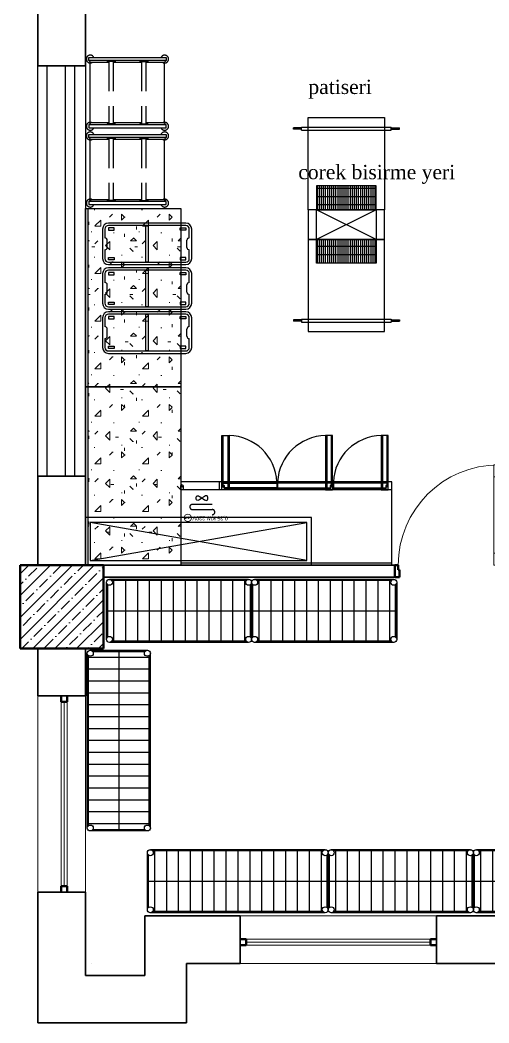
# Model space of a CAD drawing. Header units: millimetres. Extents: x 1531071 to 1560283, y -701792 to -691067.
# Drawn here: x 1553052 to 1553446, y -700550 to -699707 of the extents above; entities that cross this region are included whole.
import ezdxf

# ---------------------------------------------------------------- set-up
doc = ezdxf.new("R2010")
doc.units = ezdxf.units.MM
doc.header["$LTSCALE"] = 20
doc.header["$MEASUREMENT"] = 0
doc.linetypes.add('DASHED', pattern=[19.049999999999997, 12.7, -6.349999999999998])
doc.linetypes.add('HIDDEN', pattern=[0.375, 0.25, -0.125])
for name, color, linetype, lineweight in [('0 CE EQUP', 7, 'Continuous', 18), ('GRC-Ekipman', 4, 'Continuous', 25), ('GRC-mermer tarama', 253, 'Continuous', 13), ('Qapi', 5, 'Continuous', 13), ('wall ext', 30, 'Continuous', 30)]:
    doc.layers.add(name, color=color, linetype=linetype, lineweight=lineweight)
for name, color, linetype in [('Kıtc-002 Çizgi', 7, 'Continuous'), ('Kıtc-011 Elk Tes Yazı 001', 1, 'Continuous'), ('Kıtc-014 Elk Tes İşaretler', 1, 'Continuous')]:
    doc.layers.add(name, color=color, linetype=linetype)
for name, color, linetype, lineweight, true_color in [('Двери ArchiCAD_Ном._пера__23', 7, 'Continuous', 40, 0xff6600), ('Двери ArchiCAD_Ном._пера__3', 7, 'Continuous', 20, 0xff6600), ('Двери ArchiCAD_Ном._пера__47', 7, 'Continuous', 25, 0x373737), ('Конструктив - Колонны_Ном._пера__202', 7, 'Continuous', 0, 0x38637a), ('Конструктив - Колонны_Ном._пера__28', 7, 'Continuous', 40, 0xffe4e1), ('Окна ArchiCAD_Ном._пера__23', 7, 'Continuous', 40, 0xff6600), ('Окна ArchiCAD_Ном._пера__3', 7, 'Continuous', 20, 0xff6600), ('Окна ArchiCAD_Ном._пера__47', 7, 'Continuous', 25, 0x373737)]:
    doc.layers.add(name, color=color, linetype=linetype, lineweight=lineweight, true_color=true_color)
doc.styles.get("Standard").update_dxf_attribs({"font": 'tahoma.ttf', "height": 10})
doc.styles.add('Times New  Roman', font='times.ttf')

# ---------------------------------------------------------------- blocks, each defined once
blk = doc.blocks.new('Трехцентровое арочное окно 17_6')
at = {"layer": 'Окна ArchiCAD_Ном._пера__23', "color": 5, "linetype": 'Continuous'}
for p, q in [((-825, 25), (-774.9999999999999, 25)), ((-774.9999999999999, 25), (-774.9999999999999, -25)), ((774.9999999999999, -25), (774.9999999999999, 25)), ((774.9999999999999, 25), (825, 25)), ((-774.9999999999999, -25), (-825, -25)), ((825, -25), (774.9999999999999, -25))]:
    blk.add_line(p, q, dxfattribs=at)
at = {"layer": 'Окна ArchiCAD_Ном._пера__3', "color": 5, "linetype": 'Continuous'}
for p, q in [((-825, 220), (825, 220)), ((-774.9999999999999, 25), (774.9999999999999, 25)), ((-774.9999999999999, -3.552713678800501e-15), (774.9999999999999, -3.552713678800501e-15)), ((774.9999999999999, -25), (-774.9999999999999, -25)), ((-825, -180), (825, -180))]:
    blk.add_line(p, q, dxfattribs=at)
at = {"layer": 'Окна ArchiCAD_Ном._пера__47', "color": 5, "linetype": 'Continuous'}
for p, q in [((-825, 25), (-825, -25)), ((825, 25), (825, -25))]:
    blk.add_line(p, q, dxfattribs=at)
blk = doc.blocks.new('Однопольная дверь 17')
at = {"layer": 'Двери ArchiCAD_Ном._пера__23', "linetype": 'Continuous'}
for p, q in [((-422.0000000000001, 0), (-450, 0)), ((-450, 0), (-450, -100)), ((-422.0000000000001, -40), (-422.0000000000001, 0)), ((450, 0), (422.0000000000001, 0)), ((422.0000000000001, 0), (422.0000000000001, -40)), ((450, -100), (450, 0)), ((-410.0000000000001, -40), (-422.0000000000001, -40)), ((-410.0000000000001, -100), (-410.0000000000001, -40)), ((422.0000000000001, -40), (410.0000000000001, -40)), ((410.0000000000001, -40), (410.0000000000001, -100)), ((-450, -100), (-410.0000000000001, -100)), ((410.0000000000001, -100), (450, -100))]:
    blk.add_line(p, q, dxfattribs=at)
at = {"layer": 'Двери ArchiCAD_Ном._пера__3', "linetype": 'Continuous'}
for p, q in [((381.9999999999999, 744), (381.9999999999999, 844)), ((381.9999999999999, 844), (421.9999999999999, 844)), ((421.9999999999999, 844), (421.9999999999999, 744)), ((381.9999999999999, 744), (401.9999999999999, 744)), ((381.9999999999999, 100), (381.9999999999999, 744)), ((421.9999999999999, 744), (381.9999999999999, 744)), ((401.9999999999999, 744), (421.9999999999999, 744)), ((401.9999999999999, 100), (401.9999999999999, 744)), ((401.9999999999999, 744), (401.9999999999999, 100)), ((401.9999999999999, 744), (401.9999999999999, 100)), ((421.9999999999999, 744), (421.9999999999999, 100)), ((401.9999999999999, 100), (381.9999999999999, 100)), ((381.9999999999999, 0), (381.9999999999999, 100)), ((381.9999999999999, 100), (421.9999999999999, 100)), ((421.9999999999999, 100), (401.9999999999999, 100)), ((421.9999999999999, 100), (421.9999999999999, 0)), ((421.9999999999999, 0), (381.9999999999999, 0))]:
    blk.add_line(p, q, dxfattribs=at)
blk.add_arc((421.9999999999999, 0), 844, 90, 180, dxfattribs=at)
at = {"layer": 'Двери ArchiCAD_Ном._пера__47', "linetype": 'Continuous'}
for p, q in [((-450, 0), (-450, -100)), ((450, 0), (450, -100))]:
    blk.add_line(p, q, dxfattribs=at)
blk = doc.blocks.new('A$C4E3860C5')
at = {"layer": 'Kıtc-014 Elk Tes İşaretler', "linetype": 'Continuous', "lineweight": 0}
for p, q in [((2.90354311540068, 3.660648682765895), (0.9562750574223172, 2.298514035409425)), ((0.9562750574223172, 2.298514035409425), (1.004265698986273, 2.214591733742054)), ((1.004265698986273, 2.214591733742054), (2.806998820375156, 3.475622660914267)), ((2.806998820375156, 3.475622660914267), (2.904062887580948, 2.311664338026274)), ((3.000906209406821, 2.49310453518774), (2.90354311540068, 3.660648682765895)), ((2.904062887580948, 2.311664338026274), (5.240613635593033, 3.516782208186667)), ((5.183015826394693, 3.618566627687866), (3.000906209406821, 2.49310453518774)), ((5.662031179072073, 3.808539506048873), (5.087856843398184, 3.772525206892169)), ((5.087856843398184, 3.772525206892169), (5.170097061109117, 3.639468014879636)), ((5.170097061109117, 3.639468014879636), (5.339801533627903, 3.364901614023438)), ((5.240613635593033, 3.516782208186667), (5.187044741422142, 3.620644612728028)), ((5.339801533627903, 3.364901614023438), (5.662031179072073, 3.808539506048873))]:
    blk.add_line(p, q, dxfattribs=at)
blk.add_circle((3.157923959548497, 3.157963306026431), 3.157950922188988, dxfattribs=at)
blk = doc.blocks.new('A$C4C105235')
at = {"layer": 'Kıtc-002 Çizgi'}
for points in [[(2.000006044292604, 3.000003099821696), (2.000006044292604, 6.500003099821697), (6.0442926042e-06, 6.500003099821697), (6.0442926042e-06, 3.000003099821696)], [(6.0442926042e-06, 6.000003099821697), (6.0442926042e-06, 3.0998216971e-06), (46.20000604429242, 3.0998216971e-06), (46.20000604429242, 6.000003099821697), (2.000006044292604, 6.000003099821697)], [(6.0442926042e-06, 5.000003099821697), (6.0442926042e-06, 1.000003099821697), (46.20000604429242, 1.000003099821697), (46.20000604429242, 5.000003099821697), (2.000006044292604, 5.000003099821697)]]:
    blk.add_lwpolyline(points, dxfattribs=at)
blk.add_circle((0.9332508934858196, 3.713742614432703), 0.596080767310923, dxfattribs=at)
blk.add_arc((1.000006044292603, 3.750003099821696), 1.25, 216.8698976458336, 323.1301023541663, dxfattribs=at)
blk = doc.blocks.new('A$C1FF566C6')
at = {"layer": 'Kıtc-002 Çizgi', "color": 254}
for points in [[(6.000030982587077, 45.49998171544756), (3.09825870772e-05, 45.49998171544756), (3.09825870772e-05, -1.8284552425e-05), (6.000030982587077, -1.8284552425e-05), (6.000030982587077, 45.49998171544756)], [(1.000030982587077, 41.49998171544757), (1.000030982587077, -1.8284552425e-05), (5.000030982587077, -1.8284552425e-05), (5.000030982587077, 45.49998171544756)]]:
    blk.add_lwpolyline(points, dxfattribs=at)
blk = doc.blocks.new('A$C04CB272A')
at = {"layer": 'Kıtc-002 Çizgi'}
for p, q in [((209.9817899834161, 107.0047038018765), (32.48178998341427, 107.0047038018765)), ((32.48178998341427, 45.50470380187653), (209.9817899834161, 45.50470380187653)), ((177.5511035280615, 39.00470380187653), (177.5511035280615, 45.50470380187653))]:
    blk.add_line(p, q, dxfattribs=at)
blk.add_lwpolyline([(209.9817899834161, 39.00470380187653), (209.9817899834161, 109.0047038018765), (32.48178998341427, 109.0047038018765), (32.48178998341427, 39.00470380187653)], close=True, dxfattribs=at)
at = {"layer": 'Kıtc-002 Çizgi', "linetype": 'DASHED'}
for points in [[(200.1504471856642, 62.18637205994492), (183.4786487663223, 62.18637205994492, -1), (183.4786487663223, 66.53217605140253)], [(183.4786487663223, 57.84056806848639), (200.1504471856642, 57.84056806848639, 1), (200.1504471856642, 62.18637205994492)]]:
    blk.add_lwpolyline(points, format="xyb", dxfattribs=at)
at = {"layer": 'Kıtc-002 Çizgi', "linetype": 'DASHED', "ltscale": 0.1}
blk.add_lwpolyline([(195.7084637575954, 50.53084251733981), (194.9480834217084, 50.70287225065749), (194.0597886367959, 51.15640518394775), (193.0862175525272, 51.79760691722095), (192.0700083185875, 52.5326430504856), (191.0537990846442, 53.26767918375026), (190.0802280003791, 53.90888091702345), (189.1919332154648, 54.36241385031462), (188.4315528795796, 54.5344435836314), (187.834618784118, 54.36241385031462), (187.40823728736, 53.90888091702345), (187.1524083893037, 53.26767918375026), (187.067132089951, 52.5326430504856), (187.1524083893037, 51.79760691722095), (187.40823728736, 51.15640518394775), (187.834618784118, 50.70287225065749), (188.4315528795796, 50.53084251733981), (189.1919332154666, 50.70287225065749), (190.0802280003791, 51.15640518394775), (191.0537990846478, 51.79760691722095), (192.0700083185875, 52.5326430504856), (193.0862175525308, 53.26767918375026), (194.0597886367959, 53.90888091702345), (194.9480834217102, 54.36241385031462), (195.7084637575954, 54.5344435836314), (196.305397853057, 54.36241385031462), (196.731779349815, 53.90888091702345), (196.9876082478713, 53.26767918375026), (197.072884547224, 52.5326430504856), (196.9876082478713, 51.79760691722095), (196.731779349815, 51.15640518394775), (196.305397853057, 50.70287225065749)], close=True, dxfattribs=at)
at = {"layer": 'Kıtc-002 Çizgi'}
blk.add_lwpolyline([(207.9817899834161, 42.00470380187653), (207.9817899834161, 45.50470380187653), (209.9817899834161, 45.50470380187653), (209.9817899834161, 42.00470380187653)], dxfattribs=at)
blk.add_circle((209.0485451342211, 42.71844331648754), 0.596080767310923, dxfattribs=at)
at = {"layer": 'Kıtc-002 Çizgi', "color": 254}
for centre, radius, start, end in [((40.8619645113904, 40.86206236534781), 40.86205981592054, 270.8691374288097, 357.3947596717031), ((87.66196451138967, 40.86206236534781), 40.86205981592018, 270.8691374288097, 357.3947596717031), ((169.9709290000865, 40.86206236534781), 40.86205981591925, 182.6052403282969, 269.1308625711903)]:
    blk.add_arc(centre, radius, start, end, dxfattribs=at)
at = {"layer": 'Kıtc-002 Çizgi'}
blk.add_arc((208.9817899834161, 42.75470380187653), 1.25, 216.8698976458857, 323.1301023541143, dxfattribs=at)
for name, p in [('A$C4E3860C5', (200.8053608723421, 65.99574747553561)), ('A$C4C105235', (35.48178393912167, 39.00470070205483)), ('A$C1FF566C6', (35.48175900082788, 0.004722086428955663)), ('A$C4C105235', (82.28178393912276, 39.00470070205483)), ('A$C1FF566C6', (82.28175900082897, 0.004722086428955663))]:
    blk.add_blockref(name, p, dxfattribs=at)
at = {"layer": 'Kıtc-002 Çizgi', "xscale": -1}
for name, p in [('A$C4C105235', (175.3511095723552, 39.00470070205483)), ('A$C1FF566C6', (175.351134510649, 0.004722086428955663))]:
    blk.add_blockref(name, p, dxfattribs=at)
at = {"layer": 'Kıtc-011 Elk Tes Yazı 001', "insert": (170.3388606558437, 71.27709132639484), "char_height": 3.3081, "attachment_point": 1}
blk.add_mtext_dynamic_manual_height_columns('{\\f@Arial Unicode MS|b0|i0|c162|p34;0,35 KW 220V }', width=30.27993878977387, gutter_width=50, heights=[0], dxfattribs=at)
blk = doc.blocks.new('HAMUR AÇMA M. 1')
at = {"ltscale": 44}
h = blk.add_hatch(dxfattribs=at)
h.set_pattern_fill('GRATE', color=251, scale=55.49999999969713, style=0)
h.set_pattern_definition([(0, (-3795.200000015729, -660.0999999954047), (0, 1.734374999990534), []), (90, (-3795.200000015729, -660.0999999954047), (-6.937499999962142, 4e-16), [])])
h.paths.add_polyline_path([(77.49999999934516, -6.999999999974534), (57.4999999994543, -6.999999999974534), (57.4999999994543, -56.99999999970168), (77.49999999934516, -56.99999999970168)])
h = blk.add_hatch(dxfattribs=at)
h.set_pattern_fill('GRATE', color=251, scale=55.49999999969713, style=0)
h.set_pattern_definition([(180, (3975.20000001428, -660.0999999954047), (0, 1.734374999990534), []), (90, (3975.20000001428, -660.0999999954047), (6.937499999962142, 4e-16), [])])
h.paths.add_polyline_path([(102.4999999992069, -6.999999999974534), (122.4999999990977, -6.999999999974534), (122.4999999990977, -56.99999999970168), (102.4999999992069, -56.99999999970168)])
at = {"color": 251, "linetype": 'Continuous'}
for p, q in [((9.749999999046848, 12.54751845810369), (8.749999999050488, 12.54751845810369)), ((8.749999999050488, 5.645966507907361), (8.749999999050488, 12.54751845810369)), ((9.249999999046848, 5.645966507907361), (9.249999999046848, 12.54751845810369)), ((9.749999999046848, 5.645966507907361), (9.749999999046848, 12.54751845810369)), ((170.2499999995052, 12.54751845810369), (171.2499999995016, 12.54751845810369)), ((170.2499999995052, 5.645966507907361), (170.2499999995052, 12.54751845810369)), ((170.7499999995052, 5.645966507907361), (170.7499999995052, 12.54751845810369)), ((171.2499999995016, 5.645966507907361), (171.2499999995016, 12.54751845810369)), ((7.999999999054126, 5.645966507907361), (7.999999999054126, -69.64596650757903)), ((10.49999999904321, 5.645966507907361), (7.999999999054126, 5.645966507907361)), ((10.49999999904321, 5.645966507907361), (10.49999999904321, -69.64596650757903)), ((169.4999999995088, 5.645966507907361), (169.4999999995088, -69.64596650757903)), ((169.4999999995088, 5.645966507907361), (171.9999999994979, 5.645966507907361)), ((171.9999999994979, 5.645966507907361), (171.9999999994979, -69.64596650757903)), ((10.49999999904321, -69.64596650757994), (7.999999999054126, -69.64596650757994)), ((8.749999999050488, -69.64596650757994), (8.749999999050488, -76.54751845777628)), ((9.249999999046848, -69.64596650757994), (9.249999999046848, -76.54751845777628)), ((9.749999999046848, -69.64596650757994), (9.749999999046848, -76.54751845777628)), ((169.4999999995088, -69.64596650757994), (171.9999999994979, -69.64596650757994)), ((170.2499999995052, -69.64596650757994), (170.2499999995052, -76.54751845777628)), ((170.7499999995052, -69.64596650757994), (170.7499999995052, -76.54751845777628)), ((171.2499999995016, -69.64596650757994), (171.2499999995016, -76.54751845777628)), ((9.749999999046848, -76.54751845777628), (8.749999999050488, -76.54751845777628)), ((170.2499999995052, -76.54751845777628), (171.2499999995016, -76.54751845777628))]:
    blk.add_line(p, q, dxfattribs=at)
at = {"color": 251, "ltscale": 44}
for p, q in [((77.49999999934516, -56.99999999969985), (102.4999999992069, -6.999999999972715)), ((102.4999999992069, -56.99999999969985), (77.49999999934516, -6.999999999972715))]:
    blk.add_line(p, q, dxfattribs=at)
at = {"ltscale": 44}
for points in [[(77.49999999934516, -63.99999999967257), (77.49999999934516, 0), (0, 0), (0, -63.99999999967257)], [(102.4999999992069, 0), (77.49999999934516, 0), (77.49999999934516, -63.99999999967257), (102.4999999992069, -63.99999999967257)], [(102.4999999992069, -63.99999999967257), (102.4999999992069, 0), (179.9999999985521, 0), (179.9999999985521, -63.99999999967257)]]:
    blk.add_lwpolyline(points, close=True, dxfattribs=at)
at = {"color": 251, "ltscale": 44}
for points in [[(77.49999999934516, -6.999999999972715), (77.49999999934516, -56.99999999969985), (57.4999999994543, -56.99999999969985), (57.4999999994543, -6.999999999972715)], [(102.4999999992069, -6.999999999972715), (102.4999999992069, -56.99999999969985), (77.49999999934516, -56.99999999969985), (77.49999999934516, -6.999999999972715)], [(102.4999999992069, -6.999999999972715), (102.4999999992069, -56.99999999969985), (122.4999999990977, -56.99999999969985), (122.4999999990977, -6.999999999972715)]]:
    blk.add_lwpolyline(points, close=True, dxfattribs=at)
blk = doc.blocks.new('MerTT. 80-150')
at = {"layer": 'GRC-mermer tarama'}
h = blk.add_hatch(dxfattribs=at)
h.set_pattern_fill('', color=256, scale=40, angle=-1.4e-14, style=0)
h.set_pattern_definition([(360, (0, 0), (40, 40), [5, -35]), (90, (0, 0), (-40, 40), [5, -35]), (134.9999999999999, (5, 0), (-39.99999993287874, 1.2e-14), [7.071067999999998, -49.49747600000001]), (360, (5, 22.5), (40, 40), [5, -35]), (44.99999999999999, (7.5, 20), (9.6e-15, 39.99999993287873), [3.535531999999999, -53.03300799999998, 0]), (134.9999999999999, (7.5, 20), (-39.99999993287874, 1.2e-14), [3.535531999999999, -53.03300799999998, 0]), (360, (20, 32.5), (40, 40), [7.071067999999998, -32.928932]), (44.99999999999999, (20, 32.5), (9.6e-15, 39.99999993287873), [5, -51.568544]), (134.9999999999999, (27.07106799999929, 32.5), (-39.99999993287874, 1.2e-14), [5, -51.568544]), (90, (27.5, 10), (-40, 40), [5, -35]), (44.99999999999999, (27.5, 10), (9.6e-15, 39.99999993287873), [3.535531999999999, -53.03300799999998, 0]), (134.9999999999999, (30, 12.5), (-39.99999993287874, 1.2e-14), [3.535531999999999, -53.03300799999998, 0]), (360, (5, 10), (40, 40), [2.5, -33.5]), (360, (35, 20), (40, 40), [2.5, -33.5]), (90, (22.5, 25), (-40, 40), [2.5, -33.5]), (134.9999999999999, (27.5, 2.5), (-39.99999993287874, 1.2e-14), [3.535531999999999, -53.03300799999998, 0]), (134.9999999999999, (10, 30), (-39.99999993287874, 1.2e-14), [3.535531999999999, -53.03300799999998, 0]), (44.99999999999999, (18.75, 13.125), (9.6e-15, 39.99999993287873), [3.535531999999999, -53.03300799999998, 0]), (90, (13.75, 5), (-40, 40), [0.625, -39.375]), (90, (15.625, 21.875), (-40, 40), [0.625, -39.375]), (90, (34.375, 28.75), (-40, 40), [0.625, -39.375]), (90, (35, 7.5), (-40, 40), [0.625, -39.375])])
h.paths.add_polyline_path([(-150, -2), (-150, -80), (0, -80), (0, -2)])
for p, q in [((-150, 0), (0, 0)), ((-150, -80), (-150, 0)), ((0, 0), (0, -80)), ((0, -2), (-150, -2)), ((0, -80), (-150, -80))]:
    blk.add_line(p, q)
blk = doc.blocks.new('ARB. GN 2.1 17 raflı')
at = {"ltscale": 5}
for p, q in [((-56.52173913043408, 0), (-54.86956521739012, -1.65217391304395)), ((-2.478260869565929, 0), (-4.130434782608062, -1.65217391304395)), ((-3.717391304346165, -1.2391304347816), (-55.28260869565201, -1.2391304347816)), ((-54.86956521739376, -1.652173913041224), (-54.86956521739376, -16.92391304347757)), ((-4.130434782613519, -1.652173913048955), (-4.130434782609881, -16.92391304347711)), ((-54.86956521739194, -20.57608695652107), (-54.86956521739376, -44.42391304347848)), ((-4.130434782609881, -20.57608695652107), (-4.130434782606243, -44.42391304347802)), ((-54.86956521739194, -48.07608695652198), (-54.86956521739012, -63.3478260869565)), ((-4.130434782608062, -48.07608695652242), (-4.130434782606243, -63.34782608695739)), ((-56.52173913043408, -65), (-54.86956521739012, -63.34782608695604)), ((-3.717391304346165, -63.76086956521884), (-55.28260869565382, -63.76086956521884)), ((-2.478260869565929, -65), (-4.130434782608062, -63.34782608695604))]:
    blk.add_line(p, q, dxfattribs=at)
at = {"color": 253, "linetype": 'HIDDEN', "ltscale": 5}
for p, q in [((-56.52173913043589, -15.44565217391255), (-55.6956521739139, -15.44565217391255)), ((-55.6956521739139, -22.05434782608654), (-55.6956521739139, -15.44565217391255)), ((-3.304347826087903, -22.05434782608654), (-3.304347826087903, -15.44565217391255)), ((-3.304347826087903, -15.44565217391255), (-2.478260869565929, -15.44565217391255)), ((-56.52173913043589, -22.05434782608654), (-55.6956521739139, -22.05434782608654)), ((-55.6956521739139, -16.92391304347757), (-3.304347826087903, -16.92391304347711)), ((-55.6956521739139, -20.57608695652107), (-3.304347826087903, -20.57608695652107)), ((-3.304347826087903, -22.05434782608654), (-2.478260869565929, -22.05434782608654)), ((-56.52173913043589, -42.945652173913), (-55.6956521739139, -42.945652173913)), ((-56.52173913043589, -49.55434782608699), (-55.6956521739139, -49.55434782608699)), ((-55.6956521739139, -42.945652173913), (-55.6956521739139, -49.55434782608699)), ((-55.6956521739139, -44.42391304347848), (-3.304347826087903, -44.42391304347802)), ((-55.6956521739139, -48.07608695652198), (-3.304347826087903, -48.07608695652242)), ((-3.304347826087903, -42.945652173913), (-3.304347826087903, -49.55434782608699)), ((-3.304347826087903, -42.945652173913), (-2.478260869565929, -42.945652173913)), ((-3.304347826087903, -49.55434782608699), (-2.478260869565929, -49.55434782608699))]:
    blk.add_line(p, q, dxfattribs=at)
at = {"ltscale": 5}
for points in [[(-56.52173913043589, -65.00000000000182), (-59, -65), (-59, 0), (-56.52173913043589, 0)], [(0, 0), (-2.478260869565929, 0), (-2.478260869565929, -65), (0, -65)]]:
    blk.add_lwpolyline(points, close=True, dxfattribs=at)
at = {"color": 253, "linetype": 'HIDDEN', "ltscale": 5}
for centre, radius, start, end in [((-57.76086956521793, -1.2391304347816), 3.304347826086956, 331.0449756281507, 247.9756871629567), ((-1.239130434782053, -1.2391304347816), 3.304347826086955, 292.0243128370433, 208.9550243718493), ((-57.76086956521793, -63.76086956521884), 3.304347826086956, 112.0243128370433, 28.95502437184927), ((-1.239130434782053, -63.76086956521884), 3.304347826086955, 151.0449756281507, 67.9756871629567)]:
    blk.add_arc(centre, radius, start, end, dxfattribs=at)
blk = doc.blocks.new('istif rafı 122-53')
at = {"ltscale": 5}
for p, q in [((119.4999999661959, 1.89402617252e-05), (2.51059819915099, 0)), ((117.4999857611401, -1), (4.500016848149242, -1)), ((119.5, -53), (2.5, -53)), ((117.5, -52), (4.5, -52))]:
    blk.add_line(p, q, dxfattribs=at)
for p, q in [((0, -50.5), (0, -2.499977535533616)), ((1, -48.5), (1, -4.499977535533616)), ((121, -4.499977535533616), (121, -48.5)), ((121, -48.5), (121, -4.499977535533616)), ((122, -2.499977535533616), (122, -50.5))]:
    blk.add_line(p, q)
at = {"color": 149, "ltscale": 5}
for p, q in [((6, -1), (6, -52)), ((16, -1), (16, -52)), ((26, -1), (26, -52)), ((36, -1), (36, -52)), ((46, -1), (46, -52)), ((56, -1), (56, -52)), ((66, -1), (66, -52)), ((76, -1), (76, -52)), ((86, -1), (86, -52)), ((96, -1), (96, -52)), ((106, -1), (106, -52)), ((116, -1), (116, -52)), ((1, -26.4999887677659), (121, -26.4999887677659))]:
    blk.add_line(p, q, dxfattribs=at)
at = {"ltscale": 5}
for centre in [(2.5, -2.499977535533616), (119.4999999661959, -2.499981059738273), (2.5, -50.5), (119.5, -50.5)]:
    blk.add_circle(centre, 2.5, dxfattribs=at)
blk = doc.blocks.new('istif rafı 152-53')
at = {"ltscale": 5}
for p, q in [((149.4999999661959, 1.89402617252e-05), (2.51059819915099, 0)), ((147.4999857611401, -1), (4.500016848149242, -1)), ((149.5, -53), (2.5, -53)), ((147.5, -52), (4.5, -52))]:
    blk.add_line(p, q, dxfattribs=at)
for p, q in [((0, -50.5), (0, -2.499977535533616)), ((1, -48.5), (1, -4.499977535533616)), ((151, -4.499977535533616), (151, -48.5)), ((151, -48.5), (151, -4.499977535533616)), ((152, -2.499977535533616), (152, -50.5))]:
    blk.add_line(p, q)
at = {"color": 149, "ltscale": 5}
for p, q in [((6, -1), (6, -52)), ((16, -1), (16, -52)), ((26, -1), (26, -52)), ((36, -1), (36, -52)), ((46, -1), (46, -52)), ((56, -1), (56, -52)), ((66, -1), (66, -52)), ((76, -1), (76, -52)), ((86, -1), (86, -52)), ((96, -1), (96, -52)), ((106, -1), (106, -52)), ((116, -1), (116, -52)), ((126, -1), (126, -52)), ((136, -1), (136, -52)), ((146, -1), (146, -52)), ((1, -26.4999887677659), (151, -26.4999887677659))]:
    blk.add_line(p, q, dxfattribs=at)
at = {"ltscale": 5}
for centre in [(2.5, -2.499977535533616), (149.4999999661959, -2.499981059738273), (2.5, -50.5), (149.5, -50.5)]:
    blk.add_circle(centre, 2.5, dxfattribs=at)
blk = doc.blocks.new('A$C631B69B7')
at = {"layer": 'Kıtc-002 Çizgi', "color": 254, "linetype": 'DASHED'}
for p, q in [((4.000023823908123, 35.99999064716485), (186.0000238239081, 3.99999064716485)), ((186.0000238239081, 35.99999064716485), (4.000023823908123, 3.99999064716485))]:
    blk.add_line(p, q, dxfattribs=at)
at = {"layer": 'Kıtc-002 Çizgi'}
blk.add_lwpolyline([(2.382390812272206e-05, -9.352835149911698e-06), (190.0000238239081, -9.352835149911698e-06), (190.0000238239081, 39.99999064716485), (2.382390812272206e-05, 39.99999064716485)], close=True, dxfattribs=at)
at = {"layer": 'Kıtc-002 Çizgi', "color": 254, "linetype": 'DASHED'}
blk.add_lwpolyline([(4.000023823908123, 3.99999064716485), (186.0000238239081, 3.99999064716485), (186.0000238239081, 35.99999064716485), (4.000023823908123, 35.99999064716485)], close=True, dxfattribs=at)
blk = doc.blocks.new('A$C51B06E1B')
at = {"layer": 'Kıtc-002 Çizgi'}
for p, q in [((12.44999333961277, 72.9000053922664), (12.44999333961277, 72.9000053922664)), ((14.44999333961277, 70.90000539226641), (20.44999333961277, 70.90000539226641)), ((22.44999333961278, 72.9000053922664), (22.44999333961278, 72.9000053922664)), ((12.44999333961277, 2.000005392266757), (12.44999333961277, 2.000005392266757)), ((14.44999333961277, 4.000005392266757), (20.44999333961277, 4.000005392266757)), ((22.44999333961278, 2.000005392266757), (22.44999333961278, 2.000005392266757))]:
    blk.add_line(p, q, dxfattribs=at)
blk.add_lwpolyline([(-6.6603879532e-06, 69.90000539226685), (-6.6603879532e-06, 5.000005392266301, 0.4142135623730951), (4.999993339612045, 5.3922663028e-06), (29.89999333961169, 5.3922653933e-06, 0.4142135623730906), (34.89999333961169, 5.000005392265393), (34.8999933396135, 69.90000539226685, 0.4142135623730906), (29.8999933396135, 74.90000539226685), (4.999993339612045, 74.90000539226685, 0.4142135623730951)], format="xyb", close=True, dxfattribs=at)
for points in [[(12.44999333961277, 72.9000053922664), (4.999993339612045, 72.90000539226685, 0.4142135623734503), (1.999993339612045, 69.90000539226685), (1.999993339612045, 5.000005392266301, 0.4142135623733171), (4.999993339612045, 2.00000539226721), (12.44999333961277, 2.000005392266757)], [(22.44999333961278, 2.000005392265848), (29.89999333961169, 2.000005392265393, 0.4142135623732285), (32.89999333961168, 5.000005392264939), (32.8999933396135, 69.90000539226685, 0.4142135623733171), (29.8999933396135, 72.90000539226594), (22.44999333961278, 72.9000053922664)]]:
    blk.add_lwpolyline(points, format="xyb", dxfattribs=at)
for points in [[(3.999993339612046, 69.90000539226685), (5.999560822388957, 69.90000539226685), (5.999560822388957, 65.08762186423928), (3.999993339612046, 65.08762186423928)], [(30.89999333960987, 69.90000539226685), (28.90042585683295, 69.90000539226685), (28.90042585683295, 65.08762186423928), (30.89999333960987, 65.08762186423928)], [(1.999993339612045, 38.45000539226703), (32.89999333961168, 38.45000539226703), (32.89999333961168, 36.45000539226611), (1.999993339612045, 36.45000539226611)], [(3.999993339612046, 5.000005392265393), (5.999560822388957, 5.000005392265393), (5.999560822388957, 9.81238892029296), (3.999993339612046, 9.81238892029296)], [(30.89999333960987, 5.000005392265393), (28.90042585683295, 5.000005392265393), (28.90042585683295, 9.81238892029296), (30.89999333960987, 9.81238892029296)]]:
    blk.add_lwpolyline(points, close=True, dxfattribs=at)
for centre, start, end in [((14.44999333961277, 72.9000053922664), 180, 270), ((20.44999333961277, 72.9000053922664), 270, 0), ((14.44999333961277, 2.000005392266757), 90, 180), ((20.44999333961277, 2.000005392266757), 0, 90)]:
    blk.add_arc(centre, 2, start, end, dxfattribs=at)

msp = doc.modelspace()

# ---------------------------------------------------------------- hatches: boundary and pattern name
at = {"layer": 'Конструктив - Колонны_Ном._пера__202', "linetype": 'Continuous'}
h = msp.add_hatch(dxfattribs=at)
h.set_pattern_fill('ЖЕЛЕЗОБЕТОН__ГОСТ_', color=1, scale=0.1, style=0, pattern_type=2)
h.set_pattern_definition([(44.99999999999999, (1547808.123833301, -705747.455938283), (-9.192387818248317, 9.192387818248324), []), (44.99999999999999, (1547803.527639392, -705742.859744374), (-9.192387818248317, 9.192387818248324), [9.74999964237, -3.249999880789999, 0, -3.249999880789999])])
h.paths.add_polyline_path([(1553052.21297503, -700165.2090033297), (1553122.21297503, -700165.2090033297), (1553122.21297503, -700235.2090033297), (1553052.21297503, -700235.2090033297)])

# ---------------------------------------------------------------- linework, layer by layer
at = {"color": 0, "lineweight": 30, "ltscale": 0.5}
for p, q in [((1553067.212150861, -699745.2090033297), (1553067.212150861, -699470.2090033297)), ((1553107.212150861, -699745.2090033297), (1553107.212150861, -699675.2090033297)), ((1553067.212150861, -699745.2090033297), (1553107.212150861, -699745.2090033297)), ((1553067.212150861, -700165.2090033297), (1553067.212150861, -700090.2090033297)), ((1553067.212150861, -700090.2090033297), (1553107.212150861, -700090.2090033297)), ((1553107.212150861, -700165.2090033297), (1553107.212150861, -700090.2090033297)), ((1553067.212150861, -700275.2090033297), (1553091.712150861, -700275.2090033297)), ((1553089.212150861, -700275.2090033297), (1553094.212150861, -700275.2090033297)), ((1553094.212150861, -700275.2090033297), (1553107.212150861, -700275.2090033297)), ((1553067.212150861, -700440.2090033297), (1553091.712150861, -700440.2090033297)), ((1553089.212150861, -700440.2090033297), (1553094.212150861, -700440.2090033297)), ((1553094.212150861, -700440.2090033297), (1553107.212150861, -700440.2090033297)), ((1553237.212150861, -700478.2090033297), (1553237.212150861, -700460.2090033297)), ((1553402.212152202, -700460.2090033297), (1553402.212152202, -700500.2090033297)), ((1553237.212150861, -700478.2090033297), (1553237.212150861, -700473.2090033297)), ((1553237.212150861, -700500.2090033297), (1553237.212150861, -700478.2090033297))]:
    msp.add_line(p, q, dxfattribs=at)
at = {"color": 5}
for p, q in [((1553067.212150861, -700090.2090033297), (1553067.212150861, -699745.3566033297)), ((1553098.151350861, -699745.3566033297), (1553067.212150861, -699745.3566033297)), ((1553074.946950861, -700090.2090033297), (1553074.946950861, -699745.3566033297)), ((1553090.416550861, -700090.2090033297), (1553090.416550861, -699745.3566033297)), ((1553098.151350861, -700090.2090033296), (1553098.151350861, -699745.3566033297)), ((1553098.151350861, -700090.2090033296), (1553067.212150861, -700090.2090033297))]:
    msp.add_line(p, q, dxfattribs=at)
at = {"color": 0, "lineweight": -3, "ltscale": 0.5}
msp.add_line((1553112.212150861, -700500.1590033297), (1553112.262150861, -700500.2090033297), dxfattribs=at)
at = {"color": 0, "lineweight": 30, "ltscale": 0.5}
msp.add_lwpolyline([(1553367.213036285, -700175.2090033297), (1553122.21297503, -700175.2090033297), (1553122.21297503, -700165.2090033297), (1553367.213036285, -700165.2090033297)], dxfattribs=at)
at = {"color": 0, "lineweight": 30, "ltscale": 0.5, "flags": 128}
for points in [[(1553067.212150861, -700235.2090033297), (1553067.212150861, -700275.2090016906)], [(1553107.212150861, -700275.2090033297), (1553107.212150861, -700235.2090033297)], [(1553067.212150861, -700440.2090032552), (1553067.212150861, -700550.2090033297)], [(1553107.212150861, -700510.2090033297), (1553107.212150861, -700440.2090019886)], [(1553237.212147583, -700460.2090033297), (1553157.212150861, -700460.2090033297)], [(1553157.212150861, -700460.2090033297), (1553157.212150861, -700510.2090033297)], [(1553627.212150861, -700460.2090033297), (1553402.212152202, -700460.2090033297)], [(1553192.212150861, -700500.2090033297), (1553237.212150861, -700500.2090033297)], [(1553192.212150861, -700550.2090033297), (1553192.212150861, -700500.2090033297)], [(1553402.212150861, -700500.2090033297), (1553592.212150861, -700500.2090033297)], [(1553157.212150861, -700510.2090033297), (1553107.212150861, -700510.2090033297)], [(1553067.212150861, -700550.2090033297), (1553192.212150861, -700550.2090033297)]]:
    msp.add_lwpolyline(points, dxfattribs=at)
at = {"layer": '0 CE EQUP', "color": 0, "lineweight": -3, "ltscale": 0.5}
msp.add_lwpolyline([(1553107.212150861, -699745.2090033297), (1553107.212150861, -700090.2090033297)], dxfattribs=at)
at = {"layer": 'Qapi'}
for p, q in [((1553077.460785678, -699745.3212105124), (1553087.902716045, -699745.3534057896)), ((1553087.902716045, -699745.3534057896), (1553077.460785678, -699745.3212105128)), ((1553087.902716045, -699745.3534057896), (1553077.460785678, -699745.3212105128)), ((1553087.902716045, -699745.3534057892), (1553077.460785678, -699745.3212105128)), ((1553077.460785678, -699745.3212105128), (1553087.902716045, -699745.3534057896)), ((1553077.460785678, -699745.3212105128), (1553087.902716045, -699745.3534057896)), ((1553077.460785678, -699745.3727009682), (1553087.902716045, -699745.3405056911)), ((1553077.460785678, -699745.3727009682), (1553087.902716045, -699745.3405056911)), ((1553087.902716045, -699745.3405056911), (1553077.460785678, -699745.372700968)), ((1553087.902716045, -699745.3405056911), (1553077.460785678, -699745.372700968)), ((1553087.902716045, -699745.3405056915), (1553077.460785678, -699745.372700968)), ((1553077.460785678, -699745.372700968), (1553087.902716045, -699745.3405056911)), ((1553077.460785678, -699745.372700968), (1553087.902716045, -699745.3405056911))]:
    msp.add_line(p, q, dxfattribs=at)
at = {"layer": 'wall ext', "color": 0, "lineweight": -3, "ltscale": 0.5}
msp.add_lwpolyline([(1553367.213036285, -700165.2090033297), (1553367.213036285, -700175.2090033297)], dxfattribs=at)
at = {"layer": 'Конструктив - Колонны_Ном._пера__28', "color": 0, "ltscale": 0.5}
for p in [(1553052.21297503, -700235.2090033297), (1553122.21297503, -700165.2090033297)]:
    msp.add_line(p, (1553052.21297503, -700165.2090033297), dxfattribs=at)
at = {"layer": 'Конструктив - Колонны_Ном._пера__28', "color": 0, "linetype": 'Continuous'}
for p, q in [((1553122.21297503, -700165.2090033297), (1553122.21297503, -700235.2090033297)), ((1553122.21297503, -700235.2090033297), (1553052.21297503, -700235.2090033297))]:
    msp.add_line(p, q, dxfattribs=at)

# ---------------------------------------------------------------- block references
at = {"color": 0, "lineweight": 30, "ltscale": 0.5, "xscale": 0.1, "yscale": 0.1, "zscale": 100, "rotation": 90}
msp.add_blockref('Трехцентровое арочное окно 17_6', (1553089.212150861, -700357.7090033297), dxfattribs=at)
at = {"color": 0, "lineweight": 30, "ltscale": 0.5, "xscale": 0.1, "yscale": 0.1, "zscale": 100}
msp.add_blockref('Трехцентровое арочное окно 17_6', (1553319.712152202, -700482.2090033297), dxfattribs=at)
at = {"layer": 'GRC-Ekipman'}
for name, p, rotation in [('ARB. GN 2.1 17 raflı', (1553174.97424614, -699797.2995680866), 270), ('HAMUR AÇMA M. 1', (1553294.464727523, -699968.7343780829), 90), ('ARB. GN 2.1 17 raflı', (1553174.97424614, -699861.9127861252), 270), ('MerTT. 80-150', (1553107.212150861, -699865.2090033297), 89.99999999999999), ('MerTT. 80-150', (1553107.212150861, -700015.2090033297), 89.99999999999999), ('istif rafı 152-53', (1553161.724399362, -700236.7671967072), 270)]:
    msp.add_blockref(name, p, dxfattribs=dict(at, rotation=rotation))
for name, p in [('istif rafı 122-53', (1553124.838652017, -700177.1180976864)), ('istif rafı 122-53', (1553246.838652017, -700177.1180976864)), ('istif rafı 152-53', (1553159.190733238, -700404.5206645395)), ('istif rafı 122-53', (1553311.190733238, -700404.5206645395)), ('istif rafı 152-53', (1553433.190733238, -700404.5206645395))]:
    msp.add_blockref(name, p, dxfattribs=at)
at = {"layer": 'Kıtc-002 Çizgi'}
for name, p, rotation in [('A$C51B06E1B', (1553196.446144747, -699912.3980000032), 89.99999999999999), ('A$C51B06E1B', (1553196.446144747, -699949.9067499809), 89.99999999999999), ('A$C51B06E1B', (1553196.446144747, -699987.0224384818), 89.99999999999999), ('A$C04CB272A', (1553397.193940844, -700056.2042995279), 180), ('A$C631B69B7', (1553297.212174685, -700125.2090126825), 180)]:
    msp.add_blockref(name, p, dxfattribs=dict(at, rotation=rotation))
at = {"layer": 'Окна ArchiCAD_Ном._пера__3', "linetype": 'Continuous', "xscale": 0.1, "yscale": 0.1, "zscale": 100}
msp.add_blockref('Однопольная дверь 17', (1553412.213036285, -700165.2090033297), dxfattribs=at)

# ---------------------------------------------------------------- texts
at = {"layer": '0 CE EQUP', "color": 0, "lineweight": -3, "ltscale": 0.5, "style": 'Times New  Roman'}
for s, p in [('patiseri', (1553294.557077817, -699768.8945679743)), ('corek bisirme yeri', (1553286.063036285, -699840.5524405136))]:
    msp.add_text(s, height=12, dxfattribs=at).set_placement(p)

doc.saveas('drawing.dxf')
